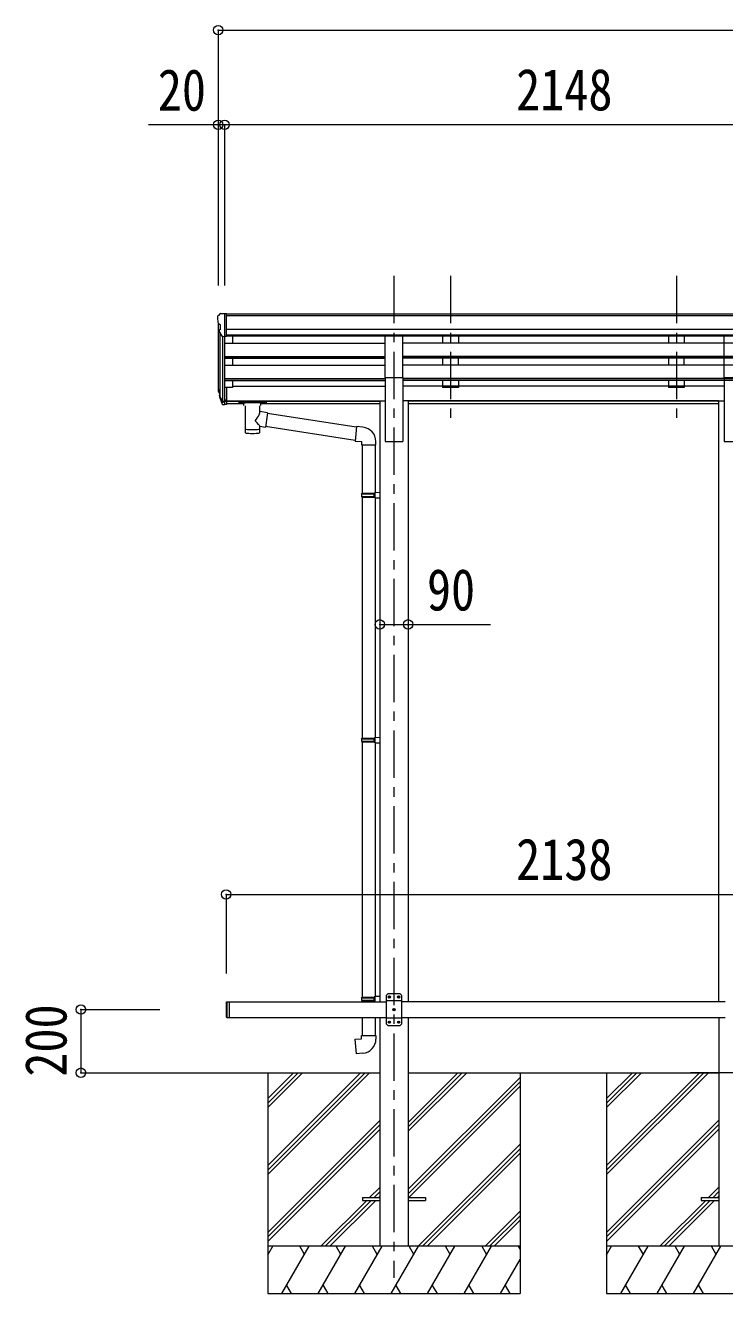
# Model space of a CAD drawing. Units: millimetres at full size, sheet at 1:30. Extents: x -8432 to 8432, y -5820 to 5820.
# Drawn here: x -13 to 2203, y -3561 to 458 of the extents above; entities that cross this region are included whole.
import ezdxf
from ezdxf.enums import TextEntityAlignment as Align

# ---------------------------------------------------------------- set-up
doc = ezdxf.new("R2010")
doc.units = ezdxf.units.MM
doc.header["$LTSCALE"] = 30
doc.header["$PDMODE"] = 32
doc.header["$PDSIZE"] = 30
doc.linetypes.add('CHAIN1', pattern=[8, 5, -1, 1, -1])
for name, color, linetype, lineweight in [('0-0_0', 7, 'Continuous', 9), ('0-1_本体', 5, 'CHAIN1', 9), ('0-3_ELV2', 4, 'Continuous', 9), ('0-6_OTH_LINE', 6, 'Continuous', 9), ('0-9_OUTLINE', 7, 'Continuous', 9)]:
    doc.layers.add(name, color=color, linetype=linetype, lineweight=lineweight)
doc.styles.add('ＭＳ ゴシック', font='')
doc.styles.get('ＭＳ ゴシック').set_extended_font_data('MS Gothic')

msp = doc.modelspace()

# ---------------------------------------------------------------- linework, layer by layer
at = {"layer": '0-0_0'}
for p, q in [((204.12, -2860.82), (1110.16, -2860.82)), ((754.96, -2860.82), (754.96, -3560.82)), ((754.96, -3155), (1049.14, -2860.82)), ((754.96, -3169.14), (1063.28, -2860.82)), ((754.96, -3183.28), (1077.42, -2860.82)), ((754.96, -2971.15), (865.29, -2860.82)), ((754.96, -2957.01), (851.15, -2860.82)), ((754.96, -2942.87), (837.01, -2860.82)), ((1200.16, -3046.45), (1385.79, -2860.82)), ((1200.16, -3032.31), (1371.65, -2860.82)), ((1200.16, -3018.17), (1357.51, -2860.82)), ((1200.16, -2860.82), (2184.16, -2860.82)), ((1200.16, -3230.3), (1554.96, -2875.5)), ((1200.16, -3244.44), (1554.96, -2889.64)), ((1554.96, -2860.82), (1554.96, -3560.82)), ((1828.96, -2860.82), (1828.96, -3560.82)), ((1828.96, -3155), (2123.14, -2860.82)), ((1828.96, -3169.14), (2137.28, -2860.82)), ((1828.96, -3183.28), (2151.42, -2860.82)), ((1828.96, -2971.15), (1939.29, -2860.82)), ((1828.96, -2957.01), (1925.15, -2860.82)), ((1828.96, -2942.87), (1911.01, -2860.82)), ((3437.16, -2860.82), (2095.16, -2860.82)), ((1202.42, -3256.32), (1554.96, -2903.78)), ((754.96, -3367.13), (1109.76, -3012.33)), ((1828.96, -3367.13), (2183.76, -3012.33)), ((754.96, -3381.27), (1109.76, -3026.47)), ((754.96, -3395.41), (1109.76, -3040.61)), ((1828.96, -3381.27), (2183.76, -3026.47)), ((1828.96, -3395.41), (2183.76, -3040.61)), ((1231.77, -3410.82), (1554.96, -3087.63)), ((1245.91, -3410.82), (1554.96, -3101.77)), ((1260.05, -3410.82), (1554.96, -3115.91)), ((1077.9, -3256.32), (1109.76, -3224.46)), ((1092.04, -3256.32), (1109.76, -3238.6)), ((1106.19, -3256.32), (1109.76, -3252.75)), ((2151.9, -3256.32), (2183.76, -3224.46)), ((2166.04, -3256.32), (2183.76, -3238.6)), ((2180.19, -3256.32), (2183.76, -3252.75)), ((923.4, -3410.82), (1068.9, -3265.32)), ((937.54, -3410.82), (1083.04, -3265.32)), ((951.69, -3410.82), (1097.19, -3265.32)), ((1997.4, -3410.82), (2142.9, -3265.32)), ((2011.54, -3410.82), (2157.04, -3265.32)), ((2025.69, -3410.82), (2171.19, -3265.32)), ((1443.9, -3410.82), (1554.96, -3299.76)), ((1458.04, -3410.82), (1554.96, -3313.9)), ((1472.19, -3410.82), (1554.96, -3328.05)), ((1554.96, -3410.82), (754.96, -3410.82)), ((754.96, -3438.32), (770.84, -3410.82)), ((799.71, -3560.82), (886.31, -3410.82)), ((871.31, -3436.8), (856.31, -3410.82)), ((915.18, -3560.82), (1001.78, -3410.82)), ((986.78, -3436.8), (971.78, -3410.82)), ((1030.65, -3560.82), (1117.25, -3410.82)), ((1102.25, -3436.8), (1087.25, -3410.82)), ((1146.12, -3560.82), (1232.72, -3410.82)), ((1217.72, -3436.8), (1202.72, -3410.82)), ((1261.59, -3560.82), (1348.19, -3410.82)), ((1333.19, -3436.8), (1318.19, -3410.82)), ((1377.06, -3560.82), (1463.66, -3410.82)), ((1433.66, -3410.82), (1448.66, -3436.8)), ((1549.13, -3410.82), (1554.96, -3420.92)), ((2628.96, -3410.82), (1828.96, -3410.82)), ((1828.96, -3438.32), (1844.84, -3410.82)), ((1873.71, -3560.82), (1960.31, -3410.82)), ((1945.31, -3436.8), (1930.31, -3410.82)), ((1989.18, -3560.82), (2075.78, -3410.82)), ((2060.78, -3436.8), (2045.78, -3410.82)), ((2104.65, -3560.82), (2191.25, -3410.82)), ((2176.25, -3436.8), (2161.25, -3410.82)), ((1492.53, -3560.82), (1554.96, -3452.68)), ((814.7, -3534.84), (829.7, -3560.82)), ((930.18, -3534.84), (945.17, -3560.82)), ((1045.65, -3534.84), (1060.65, -3560.82)), ((1161.12, -3534.84), (1176.12, -3560.82)), ((1276.59, -3534.84), (1291.58, -3560.82)), ((1392.06, -3534.84), (1407.05, -3560.82)), ((1507.53, -3534.84), (1522.52, -3560.82)), ((1888.7, -3534.84), (1903.7, -3560.82)), ((2004.18, -3534.84), (2019.17, -3560.82)), ((2119.65, -3534.84), (2134.65, -3560.82)), ((754.96, -3560.82), (1554.96, -3560.82)), ((1828.96, -3560.82), (2628.96, -3560.82))]:
    msp.add_line(p, q, dxfattribs=at)
at = {"layer": '0-1_本体'}
for p, q in [((1155.16, -336.42), (1155.16, -3510.82)), ((1334.16, -336.42), (1334.16, -813.93)), ((2050.16, -336.42), (2050.16, -813.93))]:
    msp.add_line(p, q, dxfattribs=at)
at = {"layer": '0-3_ELV2'}
for p, q in [((596.16, -465.19), (596.16, -465.82)), ((603.07, -456.39), (599, -462.2)), ((606.16, -455.82), (603.83, -455.96)), ((606.16, -455.82), (624.66, -455.82)), ((618.16, -455.82), (618.16, -689.54)), ((624.66, -455.82), (634.66, -455.91)), ((624.66, -527.8), (624.66, -455.82)), ((2749.66, -457.42), (624.66, -457.42)), ((2749.66, -462.64), (624.66, -462.64)), ((634.66, -457.42), (634.66, -455.91)), ((598.16, -486.4), (598.16, -689.18)), ((598.69, -487), (604.01, -490.07)), ((610.54, -526.99), (601.53, -511.4)), ((603.13, -514.17), (603.13, -715.89)), ((604.16, -490.33), (604.16, -506.61)), ((2759.66, -506.17), (624.66, -506.17)), ((612.16, -528.33), (612.15, -734.32)), ((618.16, -528.8), (612.95, -528.49)), ((624.66, -527.8), (618.16, -527.8)), ((618.16, -549.34), (1127.66, -549.34)), ((2759.66, -524.02), (624.66, -524.02)), ((1127.66, -527.27), (624.66, -527.27)), ((643.16, -527.27), (643.16, -549.34)), ((1127.66, -658.25), (1127.66, -526.45)), ((1127.66, -526.45), (1182.66, -526.45)), ((1182.66, -658.25), (1182.66, -526.45)), ((2201.66, -527.27), (1182.66, -527.27)), ((2201.66, -549.34), (1182.66, -549.34)), ((1309.16, -527.37), (1309.16, -549.24)), ((1359.16, -549.24), (1309.16, -549.24)), ((1359.16, -527.37), (1359.16, -549.24)), ((2025.16, -527.37), (2025.16, -549.24)), ((2075.16, -549.24), (2025.16, -549.24)), ((2075.16, -527.37), (2075.16, -549.24)), ((3454.66, -549.33), (2077.66, -549.33)), ((2201.66, -658.25), (2201.66, -526.45)), ((2201.66, -526.45), (2256.66, -526.45)), ((618.16, -591.21), (1127.66, -591.21)), ((618.16, -592.71), (1127.66, -592.71)), ((618.16, -597.03), (1127.66, -597.03)), ((643.16, -597.03), (643.16, -619.44)), ((2201.66, -591.21), (1182.66, -591.21)), ((2201.66, -592.71), (1182.66, -592.71)), ((2201.66, -597.03), (1182.66, -597.03)), ((1309.16, -597.03), (1309.16, -619.34)), ((1359.16, -619.34), (1359.16, -597.03)), ((2025.16, -597.03), (2025.16, -619.34)), ((2075.16, -619.34), (2075.16, -597.03)), ((3454.66, -591.21), (2077.66, -591.21)), ((3454.66, -592.71), (2077.66, -592.71)), ((3454.66, -597.02), (2077.66, -597.02)), ((618.16, -619.44), (1127.66, -619.44)), ((2201.66, -619.44), (1182.66, -619.44)), ((1359.16, -619.34), (1309.16, -619.34)), ((2075.16, -619.34), (2025.16, -619.34)), ((3454.66, -619.44), (2077.66, -619.44)), ((618.16, -661.32), (1127.66, -661.32)), ((618.16, -662.81), (1127.66, -662.81)), ((618.16, -667.13), (1127.66, -667.13)), ((643.16, -667.13), (643.16, -690.18)), ((1127.66, -658.25), (1127.66, -860.82)), ((1127.66, -658.25), (1182.66, -658.25)), ((1182.66, -658.25), (1182.66, -860.82)), ((2201.66, -661.32), (1182.66, -661.32)), ((2201.66, -662.81), (1182.66, -662.81)), ((2201.66, -667.13), (1182.66, -667.13)), ((1309.16, -667.13), (1309.16, -690.18)), ((1359.16, -667.13), (1359.16, -690.18)), ((2025.16, -667.13), (2025.16, -690.18)), ((2075.16, -667.13), (2075.16, -690.18)), ((3454.66, -661.31), (2077.66, -661.31)), ((3454.66, -662.81), (2077.66, -662.81)), ((3454.66, -667.13), (2077.66, -667.13)), ((2201.66, -658.25), (2201.66, -860.82)), ((2201.66, -658.25), (2256.66, -658.25)), ((599.25, -703.73), (603.13, -711.68)), ((599.86, -702.36), (603.13, -709.42)), ((601.57, -715.01), (601.91, -719.41)), ((601.91, -719.41), (610.72, -742.96)), ((602.52, -718.85), (610.72, -735.03)), ((611.73, -733.9), (603.97, -718.49)), ((618.16, -689.54), (618.16, -744.32)), ((624.66, -689.54), (618.16, -689.54)), ((624.66, -689.54), (624.66, -743.58)), ((643.16, -690.18), (624.66, -690.18)), ((643.16, -685.23), (1127.66, -685.23)), ((2201.66, -685.23), (1182.66, -685.23)), ((1359.16, -690.18), (1309.16, -690.18)), ((2075.16, -690.18), (2025.16, -690.18)), ((618.16, -734.57), (613.03, -734.57)), ((618.16, -736.38), (613.31, -736.38)), ((618.16, -744.32), (613.31, -744.32)), ((624.66, -729.68), (618.16, -729.68)), ((624.66, -734.55), (618.16, -734.55)), ((624.66, -743.58), (618.16, -743.58)), ((624.66, -732.25), (1109.96, -732.25)), ((624.66, -733.64), (1109.96, -733.64)), ((679.66, -741.33), (624.66, -741.33)), ((1109.96, -741.33), (733.66, -741.33)), ((1109.96, -731.82), (1109.96, -2635.82)), ((1109.96, -731.82), (1127.66, -731.82)), ((1200.36, -731.82), (1182.66, -731.82)), ((1200.36, -731.82), (1200.36, -2635.82)), ((2183.96, -732.25), (1200.36, -732.25)), ((2183.96, -733.64), (1200.36, -733.64)), ((2183.96, -741.33), (1200.36, -741.33)), ((2183.96, -731.82), (2183.96, -2635.82)), ((2183.96, -731.82), (2201.66, -731.82)), ((1127.66, -860.82), (1182.66, -860.82)), ((2201.66, -860.82), (2256.66, -860.82)), ((1135.16, -2610.82), (1130.16, -2615.82)), ((1175.16, -2610.82), (1135.16, -2610.82)), ((1175.16, -2610.82), (1180.16, -2615.82)), ((623.16, -2637.82), (623.16, -2683.82)), ((625.16, -2635.82), (625.16, -2685.82)), ((633.16, -2635.82), (633.16, -2685.82)), ((633.16, -2635.82), (1130.16, -2635.82)), ((1130.16, -2615.82), (1130.16, -2705.82)), ((1180.16, -2633.52), (1130.16, -2633.52)), ((1138.9, -2620.4), (1138.06, -2620.4)), ((1141.42, -2621.24), (1142.26, -2621.24)), ((1168.9, -2620.4), (1168.06, -2620.4)), ((1171.42, -2621.24), (1172.26, -2621.24)), ((1180.16, -2705.82), (1180.16, -2615.82)), ((2204.16, -2635.82), (1180.16, -2635.82)), ((623.16, -2683.82), (625.16, -2685.82)), ((625.16, -2685.82), (633.16, -2685.82)), ((633.16, -2685.82), (1130.16, -2685.82)), ((1110.16, -2685.82), (1110.16, -3410.82)), ((1180.16, -2688.12), (1130.16, -2688.12)), ((1153.9, -2660.4), (1153.06, -2660.4)), ((1156.42, -2661.24), (1157.26, -2661.24)), ((1180.16, -2685.82), (2204.16, -2685.82)), ((1200.16, -2685.82), (1200.16, -3410.82)), ((2184.16, -2685.82), (2184.16, -3410.82)), ((1135.16, -2710.82), (1130.16, -2705.82)), ((1135.16, -2710.82), (1175.16, -2710.82)), ((1138.9, -2700.4), (1138.06, -2700.4)), ((1141.42, -2701.24), (1142.26, -2701.24)), ((1168.9, -2700.4), (1168.06, -2700.4)), ((1171.42, -2701.24), (1172.26, -2701.24)), ((1175.16, -2710.82), (1180.16, -2705.82)), ((1054.96, -3256.32), (1054.96, -3265.32)), ((1054.96, -3256.32), (1109.76, -3256.32)), ((1054.96, -3265.32), (1109.76, -3265.32)), ((1200.16, -3256.32), (1254.96, -3256.32)), ((1200.16, -3265.32), (1254.96, -3265.32)), ((1254.96, -3256.32), (1254.96, -3265.32)), ((2128.96, -3256.32), (2128.96, -3265.32)), ((2128.96, -3256.32), (2183.76, -3256.32)), ((2128.96, -3265.32), (2183.76, -3265.32))]:
    msp.add_line(p, q, dxfattribs=at)
for points in [[(623.16, -2637.82), (625.16, -2635.82), (633.16, -2635.82)], [(1138.06, -2620.4), (1138.06, -2621.24), (1138.9, -2621.24)], [(1140.58, -2619.56), (1140.58, -2618.72), (1139.74, -2618.72), (1139.74, -2619.56)], [(1139.74, -2622.08), (1139.74, -2622.92), (1140.58, -2622.92), (1140.58, -2622.08)], [(1142.26, -2621.24), (1142.26, -2620.4), (1141.42, -2620.4)], [(1168.06, -2620.4), (1168.06, -2621.24), (1168.9, -2621.24)], [(1170.58, -2619.56), (1170.58, -2618.72), (1169.74, -2618.72), (1169.74, -2619.56)], [(1169.74, -2622.08), (1169.74, -2622.92), (1170.58, -2622.92), (1170.58, -2622.08)], [(1172.26, -2621.24), (1172.26, -2620.4), (1171.42, -2620.4)], [(1153.06, -2660.4), (1153.06, -2661.24), (1153.9, -2661.24)], [(1155.58, -2659.56), (1155.58, -2658.72), (1154.74, -2658.72), (1154.74, -2659.56)], [(1154.74, -2662.08), (1154.74, -2662.92), (1155.58, -2662.92), (1155.58, -2662.08)], [(1157.26, -2661.24), (1157.26, -2660.4), (1156.42, -2660.4)], [(1138.06, -2700.4), (1138.06, -2701.24), (1138.9, -2701.24)], [(1140.58, -2699.56), (1140.58, -2698.72), (1139.74, -2698.72), (1139.74, -2699.56)], [(1139.74, -2702.08), (1139.74, -2702.92), (1140.58, -2702.92), (1140.58, -2702.08)], [(1142.26, -2701.24), (1142.26, -2700.4), (1141.42, -2700.4)], [(1168.06, -2700.4), (1168.06, -2701.24), (1168.9, -2701.24)], [(1170.58, -2699.56), (1170.58, -2698.72), (1169.74, -2698.72), (1169.74, -2699.56)], [(1169.74, -2702.08), (1169.74, -2702.92), (1170.58, -2702.92), (1170.58, -2702.08)], [(1172.26, -2701.24), (1172.26, -2700.4), (1171.42, -2700.4)]]:
    msp.add_lwpolyline(points, dxfattribs=at)
for centre in [(1140.16, -2620.82), (1170.16, -2620.82), (1155.16, -2660.82), (1140.16, -2700.82), (1170.16, -2700.82)]:
    msp.add_circle(centre, 3.5, dxfattribs=at)
for centre, radius, start, end in [((599.16, -465.19), 3, 93, 180), ((798.16, -465.82), 202, 180, 184.94904), ((603.89, -456.96), 1, 93.5, 145), ((603.06, -482.63), 6.18, 185.7035, 224.99897), ((604.13, -509.9), 3, 94.7167, 210), ((603.86, -506.61), 0.3, 274.7167, 0), ((603.86, -490.33), 0.3, 0, 60), ((613.13, -525.49), 3, 210, 266.5), ((627.34, -694.62), 29.53, 186.50806, 197.98144), ((628.75, -692.86), 30.41, 187.1552, 198.19734), ((1138.9, -2619.56), 0.84, 270, 0), ((1138.9, -2622.08), 0.84, 0, 90), ((1141.42, -2619.56), 0.84, 180, 270), ((1141.42, -2622.08), 0.84, 90, 180), ((1168.9, -2619.56), 0.84, 270, 0), ((1168.9, -2622.08), 0.84, 0, 90), ((1171.42, -2619.56), 0.84, 180, 270), ((1171.42, -2622.08), 0.84, 90, 180), ((1153.9, -2659.56), 0.84, 270, 0), ((1153.9, -2662.08), 0.84, 0, 90), ((1156.42, -2659.56), 0.84, 180, 270), ((1156.42, -2662.08), 0.84, 90, 180), ((1138.9, -2699.56), 0.84, 270, 0), ((1138.9, -2702.08), 0.84, 0, 90), ((1141.42, -2699.56), 0.84, 180, 270), ((1141.42, -2702.08), 0.84, 90, 180), ((1168.9, -2699.56), 0.84, 270, 0), ((1168.9, -2702.08), 0.84, 0, 90), ((1171.42, -2699.56), 0.84, 180, 270), ((1171.42, -2702.08), 0.84, 90, 180)]:
    msp.add_arc(centre, radius, start, end, dxfattribs=at)
for centre, major_axis, ratio, start_param, end_param in [((686.81, -695.05), (-89.06, 1.43), 0.57596, 6.1962358, 6.3678173), ((686.02, -688.37), (87.93, 4.42), 0.541684, 3.0659337, 3.2228513), ((602.87, -715.01), (1.3, 0), 0.90356, 1.3700892, 3.347195), ((688.79, -698.82), (-89.07, 0), 0.90356, 0.2056023, 0.2515348), ((688.08, -694.95), (-88.05, 0), 0.90356, 0.2662965, 0.3003836), ((613.31, -733.67), (-3, 0), 0.90356, 0.5235988, 1.5707963), ((613.31, -741.61), (3, 0), 0.90356, 3.6651914, 4.712389), ((613.03, -733.22), (-1.5, 0), 0.90356, 0.5235988, 1.5707963)]:
    msp.add_ellipse(centre, major_axis=major_axis, ratio=ratio, start_param=start_param, end_param=end_param, dxfattribs=at)
at = {"layer": '0-6_OTH_LINE'}
for p, q in [((598.16, 442.58), (598.16, -367)), ((598.16, 442.58), (5650.16, 442.58)), ((598.16, 142.58), (377.21, 142.58)), ((598.16, 142.58), (598.16, -367)), ((618.16, 142.58), (598.16, 142.58)), ((618.16, 142.58), (618.16, -367)), ((2766.16, 142.58), (618.16, 142.58)), ((1109.96, -1440.37), (1199.96, -1440.37)), ((1199.96, -1440.37), (1460.46, -1440.37)), ((623.16, -2296.07), (623.16, -2546.07)), ((623.16, -2296.07), (2761.16, -2296.07)), ((163.16, -2660.82), (413.16, -2660.82)), ((163.16, -2660.82), (163.16, -2860.82)), ((163.16, -2860.82), (413.16, -2860.82))]:
    msp.add_line(p, q, dxfattribs=at)
for p in [(598.16, 442.58), (598.16, 142.58), (618.16, 142.58), (1109.96, -1440.37), (1199.96, -1440.37), (623.16, -2296.07), (163.16, -2660.82), (163.16, -2860.82)]:
    msp.add_point(p, dxfattribs=at)
at = {"layer": '0-9_OUTLINE'}
for p, q in [((663.16, -734.42), (663.16, -740.18)), ((665.16, -733.76), (748.16, -733.76)), ((665.16, -735.93), (748.16, -735.93)), ((665.16, -740.84), (679.66, -740.84)), ((679.66, -746.49), (679.66, -739.94)), ((683.76, -747.41), (683.74, -832.85)), ((729.56, -766.15), (729.56, -747.41)), ((733.66, -746.49), (733.66, -739.94)), ((733.66, -740.84), (748.16, -740.84)), ((750.16, -734.42), (750.16, -740.18)), ((754.78, -770.06), (729.56, -766.14)), ((754.78, -770.06), (747.76, -815.32)), ((1035.77, -815.71), (754.47, -772.07)), ((729.58, -832.85), (729.56, -812.18)), ((729.56, -812.49), (747.76, -815.32)), ((1032.1, -857.65), (748.03, -813.57)), ((1056.77, -815.67), (1035.93, -813.85)), ((1051.85, -871.42), (1097.85, -871.42)), ((1053.96, -871.42), (1053.96, -1024.89)), ((1095.96, -871.42), (1095.96, -1022.33)), ((1097.85, -871.42), (1097.85, -860.5)), ((1051.96, -1026.89), (1052.96, -1024.89)), ((1051.96, -1026.89), (1095.96, -1026.89)), ((1051.96, -1026.89), (1051.96, -1034.89)), ((1051.96, -1034.89), (1095.96, -1034.89)), ((1051.96, -1034.89), (1052.96, -1036.89)), ((1052.96, -1024.89), (1095.96, -1024.89)), ((1052.96, -1036.89), (1095.96, -1036.89)), ((1053.96, -1036.89), (1053.96, -1800.77)), ((1091.48, -1026.89), (1091.05, -1024.89)), ((1093.96, -1022.39), (1109.96, -1021.92)), ((1093.96, -1024.39), (1093.96, -1022.39)), ((1093.96, -1024.39), (1095.96, -1024.39)), ((1093.96, -1039.39), (1093.96, -1037.39)), ((1093.96, -1039.39), (1109.96, -1039.86)), ((1095.96, -1039.45), (1095.96, -1798.21)), ((1109.96, -1021.92), (1109.96, -1039.86)), ((1051.96, -1802.77), (1052.96, -1800.77)), ((1051.96, -1802.77), (1095.96, -1802.77)), ((1051.96, -1802.77), (1051.96, -1810.77)), ((1052.96, -1800.77), (1095.96, -1800.77)), ((1091.48, -1802.77), (1091.05, -1800.77)), ((1093.96, -1798.27), (1109.96, -1797.79)), ((1093.96, -1800.27), (1093.96, -1798.27)), ((1093.96, -1800.27), (1095.96, -1800.27)), ((1109.96, -1797.79), (1109.96, -1815.74)), ((1051.96, -1810.77), (1095.96, -1810.77)), ((1051.96, -1810.77), (1052.96, -1812.77)), ((1052.96, -1812.77), (1095.96, -1812.77)), ((1053.96, -1812.77), (1053.96, -2621.26)), ((1093.96, -1815.27), (1093.96, -1813.27)), ((1093.96, -1815.27), (1109.96, -1815.74)), ((1095.96, -1815.32), (1095.96, -2618.7)), ((1051.96, -2623.26), (1052.96, -2621.26)), ((1051.96, -2623.26), (1095.96, -2623.26)), ((1051.96, -2623.26), (1051.96, -2631.26)), ((1051.96, -2631.26), (1095.96, -2631.26)), ((1051.96, -2631.26), (1052.96, -2633.26)), ((1052.96, -2621.26), (1095.96, -2621.26)), ((1052.96, -2633.26), (1095.96, -2633.26)), ((1053.96, -2633.26), (1053.96, -2635.82)), ((1091.48, -2623.26), (1091.05, -2621.26)), ((1093.96, -2618.76), (1109.96, -2618.29)), ((1093.96, -2620.76), (1093.96, -2618.76)), ((1093.96, -2620.76), (1095.96, -2620.76)), ((1093.96, -2635.76), (1093.96, -2633.76)), ((1093.96, -2635.76), (1095.96, -2635.82)), ((1109.96, -2618.29), (1109.96, -2635.82)), ((1053.96, -2685.82), (1053.96, -2743.26)), ((1095.96, -2685.82), (1095.96, -2743.26)), ((1051.96, -2743.26), (1097.96, -2743.26)), ((1051.96, -2753.26), (1051.96, -2743.26)), ((1097.96, -2743.26), (1097.96, -2754.18))]:
    msp.add_line(p, q, dxfattribs=at)
for points in [[(663.16, -734.42), (663.2, -734.22), (663.28, -734.09), (663.38, -733.99), (663.48, -733.93), (663.6, -733.89), (663.89, -733.83), (664.38, -733.78), (664.93, -733.76), (665.16, -733.76)], [(663.16, -740.18), (663.2, -740.37), (663.28, -740.51), (663.38, -740.6), (663.48, -740.66), (663.6, -740.71), (663.89, -740.77), (664.38, -740.82), (664.93, -740.84), (665.16, -740.84)], [(748.16, -733.76), (748.51, -733.76), (749.04, -733.79), (749.49, -733.84), (749.8, -733.91), (749.96, -734.01), (750.08, -734.15), (750.15, -734.33), (750.16, -734.42)], [(748.16, -740.84), (748.51, -740.84), (749.04, -740.81), (749.49, -740.76), (749.8, -740.68), (749.96, -740.59), (750.08, -740.45), (750.15, -740.27), (750.16, -740.18)], [(1035.93, -813.85), (1031.93, -859.67), (1051.85, -861.42), (1051.85, -871.42)], [(1091.48, -1026.89), (1091.48, -1034.89), (1091.05, -1036.89)], [(1093.96, -1037.39), (1095.96, -1037.39), (1095.96, -1024.39)], [(1091.48, -1802.77), (1091.48, -1810.77), (1091.05, -1812.77)], [(1093.96, -1813.27), (1095.96, -1813.27), (1095.96, -1800.27)], [(1091.48, -2623.26), (1091.48, -2631.26), (1091.05, -2633.26)], [(1093.96, -2633.76), (1095.96, -2633.76), (1095.96, -2620.76)], [(1056.88, -2799.01), (1036.05, -2800.83), (1032.04, -2755.01), (1051.96, -2753.26)]]:
    msp.add_lwpolyline(points, dxfattribs=at)
for centre, start, end in [((1052.85, -860.5), 0, 85), ((1052.96, -2754.18), 275, 0)]:
    msp.add_arc(centre, 45, start, end, dxfattribs=at)
for centre, major_axis, ratio, start_param, end_param in [((665.16, -736.15), (2, 0), 0.109601, 1.5707963, 3.1415927), ((706.66, -739.94), (27, 0), 0.070066, 6.2831853, 9.424778), ((717.66, -743.92), (16, 0), 0.361356, 6.2636979, 6.2831853), ((748.16, -736.15), (2, 0), 0.109601, 0, 1.5707963), ((706.66, -792.69), (-22.81, -26.62), 0.234429, 1.6855472, 3.1268519), ((709.21, -790.05), (20.32, -22.25), 0.045535, 0.0389954, 1.3075346), ((706.66, -832.85), (22.92, 0), 0.101955, 3.1415499, 6.2833984), ((706.66, -820.41), (22.91, 0), 0.122865, 3.1415927, 6.2831853)]:
    msp.add_ellipse(centre, major_axis=major_axis, ratio=ratio, start_param=start_param, end_param=end_param, dxfattribs=at)

# ---------------------------------------------------------------- texts
at = {"layer": '0-6_OTH_LINE', "color": 7, "style": 'ＭＳ ゴシック', "width": 0.85}
for s, p in [('20', (406.68, 147.56)), ('2148', (1542.16, 148.58)), ('90', (1259.56, -1435.92)), ('2138', (1542.16, -2290.07))]:
    msp.add_text(s, height=132, dxfattribs=at).set_placement(p, align=Align.BOTTOM_LEFT)
msp.add_text('200', height=132, rotation=90, dxfattribs=at).set_placement((157.16, -2873.32), align=Align.BOTTOM_LEFT)

doc.saveas('drawing.dxf')
